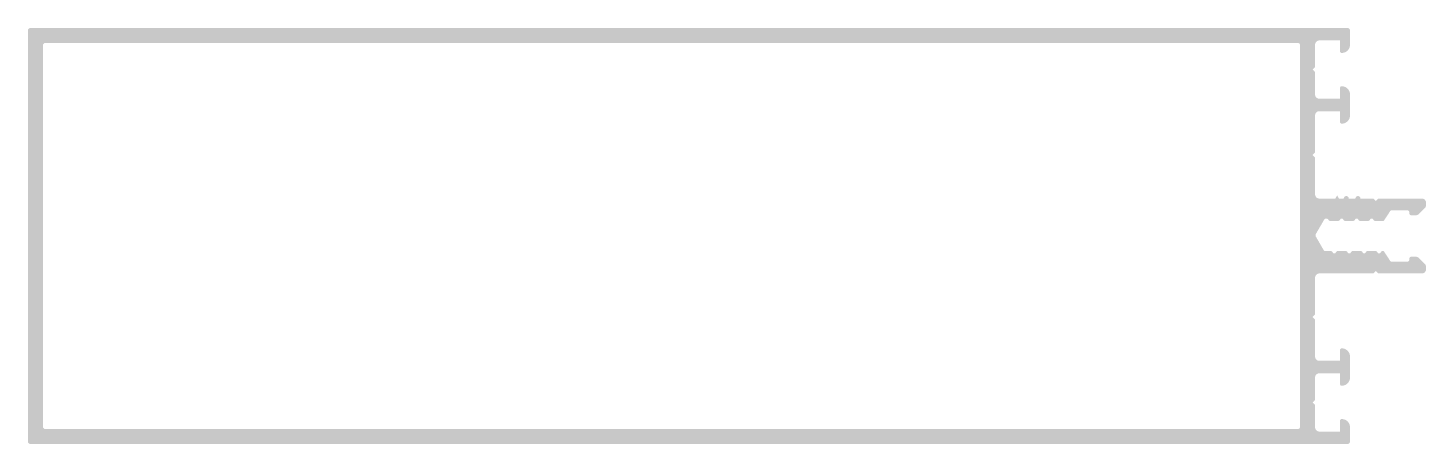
# Model space of a CAD drawing. Header units: millimetres. Extents: x -63 to 3646, y -445 to 220.
# Drawn here: x 1138.2 to 1306.4, y -445 to -395 of the extents above; entities that cross this region are included whole.
import ezdxf

# ---------------------------------------------------------------- set-up
doc = ezdxf.new("R2010")
doc.units = ezdxf.units.MM

# ---------------------------------------------------------------- blocks, each defined once
blk = doc.blocks.new('E50 T 10')
h = blk.add_hatch(color=252)
h.paths.add_polyline_path([(-161.787232, -24.7), (-161.786821, -24.715701), (-161.785589, -24.731359), (-161.783539, -24.74693), (-161.780677, -24.762374), (-161.77701, -24.777646), (-161.772549, -24.792705), (-161.767307, -24.80751), (-161.761296, -24.822021), (-161.754534, -24.836197), (-161.74704, -24.85), (-161.738834, -24.863392), (-161.729938, -24.876336), (-161.720376, -24.888796), (-161.710176, -24.900739), (-161.699365, -24.912132), (-161.687972, -24.922943), (-161.676029, -24.933144), (-161.663568, -24.942705), (-161.650624, -24.951601), (-161.637232, -24.959808), (-161.62343, -24.967302), (-161.609253, -24.974064), (-161.594743, -24.980074), (-161.579938, -24.985317), (-161.564878, -24.989778), (-161.549606, -24.993444), (-161.534163, -24.996307), (-161.518591, -24.998357), (-161.502933, -24.999589), (-161.487232, -25), (-3.083697, -25), (-3.067456, -24.99956), (-3.051261, -24.998241), (-3.035163, -24.996048), (-3.019206, -24.992986), (-3.003439, -24.989065), (-2.987907, -24.984296), (-2.972656, -24.978693), (-2.95773, -24.972273), (-2.943175, -24.965054), (-2.929031, -24.957057), (-2.915341, -24.948307), (-2.902145, -24.938828), (-2.889481, -24.928649), (-2.877387, -24.917799), (-2.865899, -24.90631), (-2.855049, -24.894216), (-2.844869, -24.881552), (-2.83539, -24.868356), (-2.82664, -24.854666), (-2.818644, -24.840523), (-2.811425, -24.825967), (-2.805004, -24.811041), (-2.799401, -24.79579), (-2.794632, -24.780259), (-2.790711, -24.764491), (-2.787649, -24.748535), (-2.785456, -24.732436), (-2.784137, -24.716242), (-2.783697, -24.7), (-2.783697, -23), (-2.785164, -22.945861), (-2.789559, -22.891881), (-2.796871, -22.838218), (-2.807077, -22.78503), (-2.820147, -22.732472), (-2.836044, -22.680698), (-2.85472, -22.629862), (-2.876122, -22.580111), (-2.900185, -22.531592), (-2.92684, -22.484446), (-2.956008, -22.438813), (-2.987604, -22.394826), (-3.021535, -22.352614), (-3.057702, -22.312301), (-3.095998, -22.274005), (-3.136311, -22.237838), (-3.178523, -22.203907), (-3.22251, -22.172311), (-3.268143, -22.143143), (-3.315289, -22.116488), (-3.363808, -22.092425), (-3.413559, -22.071023), (-3.464396, -22.052347), (-3.516169, -22.03645), (-3.568727, -22.023379), (-3.621915, -22.013173), (-3.675578, -22.005862), (-3.729558, -22.001467), (-3.783697, -22), (-3.794525, -22.000293), (-3.805321, -22.001172), (-3.816054, -22.002635), (-3.826691, -22.004676), (-3.837203, -22.00729), (-3.847557, -22.010469), (-3.857725, -22.014205), (-3.867675, -22.018485), (-3.877379, -22.023298), (-3.886808, -22.028629), (-3.895935, -22.034462), (-3.904732, -22.040781), (-3.913174, -22.047568), (-3.921237, -22.054801), (-3.928896, -22.06246), (-3.93613, -22.070523), (-3.942916, -22.078965), (-3.949235, -22.087763), (-3.955069, -22.096889), (-3.9604, -22.106318), (-3.965212, -22.116022), (-3.969493, -22.125972), (-3.973228, -22.13614), (-3.976407, -22.146494), (-3.979021, -22.157006), (-3.981062, -22.167644), (-3.982525, -22.178376), (-3.983404, -22.189172), (-3.983697, -22.2), (-3.983697, -23.5), (-6.483697, -23.5), (-6.510767, -23.499267), (-6.537757, -23.497069), (-6.564588, -23.493413), (-6.591182, -23.48831), (-6.617461, -23.481775), (-6.643348, -23.473827), (-6.668766, -23.464488), (-6.693642, -23.453788), (-6.717901, -23.441756), (-6.741474, -23.428429), (-6.764291, -23.413844), (-6.786284, -23.398047), (-6.80739, -23.381081), (-6.827547, -23.362998), (-6.846695, -23.34385), (-6.864778, -23.323693), (-6.881744, -23.302587), (-6.897542, -23.280594), (-6.912126, -23.257777), (-6.925453, -23.234204), (-6.937485, -23.209945), (-6.948186, -23.185069), (-6.957524, -23.159651), (-6.965472, -23.133764), (-6.972007, -23.107485), (-6.97711, -23.080891), (-6.980766, -23.05406), (-6.982964, -23.027069), (-6.983697, -23), (-6.983697, -20.424264), (-6.984108, -20.408563), (-6.985341, -20.392906), (-6.987391, -20.377334), (-6.990253, -20.361891), (-6.993919, -20.346618), (-6.99838, -20.331559), (-7.003623, -20.316754), (-7.009634, -20.302243), (-7.016395, -20.288067), (-7.02389, -20.274264), (-7.032096, -20.260872), (-7.040992, -20.247928), (-7.050553, -20.235468), (-7.060754, -20.223525), (-7.071565, -20.212132), (-7.283697, -20), (-7.071565, -19.787868), (-7.060754, -19.776475), (-7.050553, -19.764532), (-7.040992, -19.752072), (-7.032096, -19.739128), (-7.02389, -19.725736), (-7.016395, -19.711933), (-7.009634, -19.697757), (-7.003623, -19.683246), (-6.99838, -19.668441), (-6.993919, -19.653382), (-6.990253, -19.638109), (-6.987391, -19.622666), (-6.985341, -19.607094), (-6.984108, -19.591437), (-6.983697, -19.575736), (-6.983697, -17), (-6.983012, -16.973832), (-6.980958, -16.947736), (-6.977541, -16.921783), (-6.972771, -16.896044), (-6.96666, -16.87059), (-6.959225, -16.845492), (-6.950487, -16.820816), (-6.94047, -16.796632), (-6.9292, -16.773005), (-6.91671, -16.75), (-6.903032, -16.72768), (-6.888206, -16.706107), (-6.87227, -16.68534), (-6.85527, -16.665435), (-6.837251, -16.646447), (-6.818262, -16.628428), (-6.798357, -16.611427), (-6.77759, -16.595492), (-6.756017, -16.580665), (-6.733697, -16.566987), (-6.710692, -16.554497), (-6.687066, -16.543227), (-6.662881, -16.53321), (-6.638206, -16.524472), (-6.613107, -16.517037), (-6.587653, -16.510926), (-6.561914, -16.506156), (-6.535961, -16.502739), (-6.509865, -16.500685), (-6.483697, -16.5), (-3.983697, -16.5), (-3.983697, -17.8), (-3.983423, -17.810467), (-3.982602, -17.820906), (-3.981235, -17.831287), (-3.979327, -17.841582), (-3.976882, -17.851764), (-3.973908, -17.861803), (-3.970413, -17.871674), (-3.966406, -17.881347), (-3.961898, -17.890798), (-3.956902, -17.9), (-3.951431, -17.908928), (-3.945501, -17.917557), (-3.939126, -17.925864), (-3.932326, -17.933826), (-3.925119, -17.941421), (-3.917523, -17.948629), (-3.909561, -17.955429), (-3.901254, -17.961803), (-3.892625, -17.967734), (-3.883697, -17.973205), (-3.874495, -17.978201), (-3.865045, -17.982709), (-3.855371, -17.986716), (-3.845501, -17.990211), (-3.835461, -17.993185), (-3.82528, -17.99563), (-3.814984, -17.997538), (-3.804603, -17.998904), (-3.794164, -17.999726), (-3.783697, -18), (-3.729558, -17.998533), (-3.675578, -17.994138), (-3.621915, -17.986827), (-3.568727, -17.976621), (-3.516169, -17.96355), (-3.464396, -17.947653), (-3.413559, -17.928977), (-3.363808, -17.907575), (-3.315289, -17.883512), (-3.268143, -17.856857), (-3.22251, -17.827689), (-3.178523, -17.796093), (-3.136311, -17.762162), (-3.095998, -17.725995), (-3.057702, -17.687699), (-3.021535, -17.647386), (-2.987604, -17.605174), (-2.956008, -17.561187), (-2.92684, -17.515554), (-2.900185, -17.468408), (-2.876122, -17.419889), (-2.85472, -17.370138), (-2.836044, -17.319302), (-2.820147, -17.267528), (-2.807077, -17.21497), (-2.796871, -17.161782), (-2.789559, -17.108119), (-2.785164, -17.054139), (-2.783697, -17), (-2.783697, -14.5), (-2.785164, -14.445861), (-2.789559, -14.391881), (-2.796871, -14.338218), (-2.807077, -14.28503), (-2.820147, -14.232472), (-2.836044, -14.180698), (-2.85472, -14.129862), (-2.876122, -14.080111), (-2.900185, -14.031592), (-2.92684, -13.984446), (-2.956008, -13.938813), (-2.987604, -13.894826), (-3.021535, -13.852614), (-3.057702, -13.812301), (-3.095998, -13.774005), (-3.136311, -13.737838), (-3.178523, -13.703907), (-3.22251, -13.672311), (-3.268143, -13.643143), (-3.315289, -13.616488), (-3.363808, -13.592425), (-3.413559, -13.571023), (-3.464396, -13.552347), (-3.516169, -13.53645), (-3.568727, -13.523379), (-3.621915, -13.513173), (-3.675578, -13.505862), (-3.729558, -13.501467), (-3.783697, -13.5), (-3.794164, -13.500274), (-3.804603, -13.501096), (-3.814984, -13.502462), (-3.82528, -13.50437), (-3.835461, -13.506815), (-3.845501, -13.509789), (-3.855371, -13.513284), (-3.865045, -13.517291), (-3.874495, -13.521799), (-3.883697, -13.526795), (-3.892625, -13.532266), (-3.901254, -13.538197), (-3.909561, -13.544571), (-3.917523, -13.551371), (-3.925119, -13.558579), (-3.932326, -13.566174), (-3.939126, -13.574136), (-3.945501, -13.582443), (-3.951431, -13.591072), (-3.956902, -13.6), (-3.961898, -13.609202), (-3.966406, -13.618653), (-3.970413, -13.628326), (-3.973908, -13.638197), (-3.976882, -13.648236), (-3.979327, -13.658418), (-3.981235, -13.668713), (-3.982602, -13.679094), (-3.983423, -13.689533), (-3.983697, -13.7), (-3.983697, -15), (-6.483697, -15), (-6.510767, -14.999267), (-6.537757, -14.997069), (-6.564588, -14.993413), (-6.591182, -14.98831), (-6.617461, -14.981775), (-6.643348, -14.973827), (-6.668766, -14.964488), (-6.693642, -14.953788), (-6.717901, -14.941756), (-6.741474, -14.928429), (-6.764291, -14.913844), (-6.786284, -14.898047), (-6.80739, -14.881081), (-6.827547, -14.862998), (-6.846695, -14.84385), (-6.864778, -14.823693), (-6.881744, -14.802587), (-6.897542, -14.780594), (-6.912126, -14.757777), (-6.925453, -14.734204), (-6.937485, -14.709945), (-6.948186, -14.685069), (-6.957524, -14.659651), (-6.965472, -14.633764), (-6.972007, -14.607485), (-6.97711, -14.580891), (-6.980766, -14.55406), (-6.982964, -14.527069), (-6.983697, -14.5), (-6.983697, -10.155674), (-6.984108, -10.139973), (-6.985341, -10.124315), (-6.987391, -10.108743), (-6.990253, -10.0933), (-6.993919, -10.078028), (-6.99838, -10.062969), (-7.003623, -10.048163), (-7.009634, -10.033653), (-7.016395, -10.019477), (-7.02389, -10.005674), (-7.032096, -9.992282), (-7.040992, -9.979338), (-7.050553, -9.966878), (-7.060754, -9.954935), (-7.071565, -9.943542), (-7.283697, -9.73141), (-7.071565, -9.519278), (-7.060754, -9.507885), (-7.050553, -9.495942), (-7.040992, -9.483481), (-7.032096, -9.470537), (-7.02389, -9.457146), (-7.016395, -9.443343), (-7.009634, -9.429167), (-7.003623, -9.414656), (-6.99838, -9.399851), (-6.993919, -9.384791), (-6.990253, -9.369519), (-6.987391, -9.354076), (-6.985341, -9.338504), (-6.984108, -9.322846), (-6.983697, -9.307146), (-6.983697, -5), (-6.982964, -4.97293), (-6.980766, -4.94594), (-6.97711, -4.919109), (-6.972007, -4.892514), (-6.965472, -4.866235), (-6.957524, -4.840349), (-6.948186, -4.814931), (-6.937485, -4.790055), (-6.925453, -4.765795), (-6.912126, -4.742223), (-6.897542, -4.719406), (-6.881744, -4.697412), (-6.864778, -4.676306), (-6.846695, -4.65615), (-6.827547, -4.637002), (-6.80739, -4.618919), (-6.786284, -4.601953), (-6.764291, -4.586155), (-6.741474, -4.571571), (-6.717901, -4.558244), (-6.693642, -4.546212), (-6.668766, -4.535511), (-6.643348, -4.526173), (-6.617461, -4.518225), (-6.591182, -4.511689), (-6.564588, -4.506586), (-6.537757, -4.502931), (-6.510767, -4.500733), (-6.483697, -4.5), (0.016368, -4.5), (0.316368, -4.2), (0.616368, -4.5), (5.857468, -4.5), (5.884537, -4.499266), (5.911527, -4.497069), (5.938359, -4.493413), (5.964953, -4.48831), (5.991232, -4.481775), (6.017119, -4.473826), (6.042537, -4.464488), (6.067412, -4.453787), (6.091672, -4.441756), (6.115245, -4.428428), (6.138061, -4.413844), (6.160055, -4.398046), (6.181161, -4.381081), (6.201317, -4.362997), (6.220465, -4.343849), (6.238549, -4.323693), (6.255514, -4.302587), (6.271312, -4.280593), (6.285896, -4.257777), (6.299224, -4.234204), (6.311255, -4.209944), (6.321956, -4.185069), (6.331294, -4.15965), (6.339243, -4.133764), (6.345778, -4.107485), (6.350881, -4.080891), (6.354537, -4.054059), (6.356734, -4.027069), (6.357468, -4), (6.357468, -3.707094), (6.356681, -3.679063), (6.354325, -3.65112), (6.350405, -3.623354), (6.344935, -3.59585), (6.337931, -3.568697), (6.329416, -3.541979), (6.319416, -3.51578), (6.307964, -3.490183), (6.295094, -3.465269), (6.280848, -3.441115), (6.26527, -3.417798), (6.248409, -3.395391), (6.230318, -3.373965), (6.211055, -3.353586), (5.504152, -2.646584), (5.485149, -2.628548), (5.465228, -2.611532), (5.444443, -2.595581), (5.422853, -2.580741), (5.400515, -2.56705), (5.37749, -2.554548), (5.353844, -2.543268), (5.329639, -2.533241), (5.304942, -2.524495), (5.279822, -2.517053), (5.254347, -2.510936), (5.228586, -2.506161), (5.20261, -2.502741), (5.176492, -2.500686), (5.150301, -2.5), (4.557468, -2.5), (4.54664, -2.500293), (4.535844, -2.501172), (4.525111, -2.502634), (4.514474, -2.504676), (4.503962, -2.50729), (4.493607, -2.510469), (4.48344, -2.514204), (4.47349, -2.518485), (4.463786, -2.523297), (4.454357, -2.528628), (4.44523, -2.534462), (4.436433, -2.540781), (4.42799, -2.547567), (4.419928, -2.554801), (4.412269, -2.56246), (4.405035, -2.570522), (4.398249, -2.578965), (4.39193, -2.587762), (4.386096, -2.596889), (4.380765, -2.606318), (4.375953, -2.616022), (4.371672, -2.625972), (4.367937, -2.636139), (4.364758, -2.646494), (4.362144, -2.657006), (4.360102, -2.667643), (4.35864, -2.678376), (4.357761, -2.689172), (4.357468, -2.7), (4.357468, -2.8), (4.357057, -2.8157), (4.355824, -2.831358), (4.353774, -2.84693), (4.350912, -2.862373), (4.347245, -2.877645), (4.342785, -2.892705), (4.337542, -2.90751), (4.331531, -2.922021), (4.32477, -2.936197), (4.317275, -2.95), (4.309069, -2.963391), (4.300173, -2.976335), (4.290612, -2.988796), (4.280411, -3.000739), (4.2696, -3.012132), (4.258207, -3.022943), (4.246264, -3.033143), (4.233803, -3.042705), (4.220859, -3.051601), (4.207468, -3.059807), (4.193665, -3.067302), (4.179489, -3.074063), (4.164978, -3.080074), (4.150173, -3.085317), (4.135113, -3.089777), (4.119841, -3.093444), (4.104398, -3.096306), (4.088826, -3.098356), (4.073169, -3.099588), (4.057468, -3.1), (2.278894, -3.1), (2.262332, -3.099544), (2.245821, -3.098177), (2.229409, -3.095904), (2.213147, -3.092732), (2.197085, -3.088669), (2.18127, -3.083729), (2.165751, -3.077927), (2.150575, -3.071279), (2.135788, -3.063807), (2.121434, -3.055532), (2.107557, -3.04648), (2.0942, -3.036678), (2.081401, -3.026156), (2.069202, -3.014946), (2.057637, -3.003081), (2.046743, -2.990598), (2.036552, -2.977535), (2.027095, -2.963931), (1.325337, -1.892666), (1.319093, -1.88368), (1.312366, -1.875049), (1.305178, -1.866798), (1.297548, -1.858954), (1.289502, -1.851538), (1.281061, -1.844573), (1.272253, -1.838081), (1.263102, -1.832079), (1.253637, -1.826588), (1.243886, -1.821622), (1.233878, -1.817197), (1.223643, -1.813326), (1.213211, -1.810021), (1.202615, -1.807291), (1.191884, -1.805145), (1.181053, -1.803588), (1.170152, -1.802627), (1.159216, -1.802263), (1.148275, -1.802498), (1.137364, -1.803331), (1.126515, -1.804759), (1.11576, -1.806779), (1.099598, -1.810747), (1.083681, -1.815605), (1.068057, -1.821338), (1.052775, -1.827928), (1.037883, -1.835356), (1.023425, -1.843599), (1.009446, -1.85263), (0.99599, -1.862423), (0.983097, -1.872947), (0.970808, -1.884169), (0.959161, -1.896056), (0.94819, -1.90857), (0.93793, -1.921673), (0.928412, -1.935326), (0.919666, -1.949485), (0.889374, -2.001713), (0.883749, -2.010838), (0.877644, -2.019648), (0.871076, -2.028119), (0.864063, -2.036225), (0.856626, -2.043944), (0.848786, -2.051254), (0.840566, -2.058133), (0.831989, -2.064562), (0.82308, -2.070522), (0.813864, -2.075996), (0.804369, -2.080969), (0.79462, -2.085425), (0.784647, -2.089354), (0.774478, -2.092742), (0.764142, -2.09558), (0.753668, -2.097861), (0.743088, -2.099577), (0.73243, -2.100724), (0.721727, -2.101298), (0.711008, -2.101298), (0.700305, -2.100724), (0.689647, -2.099577), (0.679067, -2.097861), (0.668593, -2.09558), (0.658257, -2.092742), (0.648088, -2.089354), (0.638115, -2.085425), (0.628366, -2.080969), (0.618871, -2.075996), (0.609655, -2.070522), (0.600746, -2.064562), (0.592169, -2.058133), (0.583949, -2.051254), (0.576109, -2.043944), (0.568672, -2.036225), (0.561659, -2.028119), (0.555091, -2.019648), (0.548986, -2.010838), (0.543361, -2.001713), (0.513069, -1.949485), (0.5044, -1.935444), (0.494973, -1.9219), (0.484815, -1.908896), (0.473958, -1.89647), (0.462434, -1.88466), (0.450277, -1.873501), (0.437526, -1.863027), (0.424218, -1.85327), (0.410394, -1.84426), (0.396095, -1.836024), (0.381365, -1.828586), (0.366249, -1.821969), (0.350791, -1.816194), (0.335039, -1.811277), (0.319041, -1.807234), (0.302845, -1.804076), (0.286499, -1.801814), (0.270054, -1.800454), (0.253559, -1.8), (-0.620824, -1.8), (-0.637319, -1.800454), (-0.653764, -1.801814), (-0.67011, -1.804076), (-0.686306, -1.807234), (-0.702304, -1.811277), (-0.718056, -1.816194), (-0.733514, -1.821969), (-0.74863, -1.828586), (-0.76336, -1.836024), (-0.777659, -1.84426), (-0.791483, -1.85327), (-0.804791, -1.863027), (-0.817542, -1.873501), (-0.829698, -1.88466), (-0.841223, -1.89647), (-0.85208, -1.908896), (-0.862238, -1.9219), (-0.871665, -1.935444), (-0.880334, -1.949485), (-0.910626, -2.001713), (-0.916251, -2.010838), (-0.922356, -2.019648), (-0.928924, -2.028119), (-0.935937, -2.036225), (-0.943374, -2.043944), (-0.951214, -2.051254), (-0.959434, -2.058133), (-0.968011, -2.064562), (-0.97692, -2.070522), (-0.986136, -2.075996), (-0.995631, -2.080969), (-1.00538, -2.085425), (-1.015353, -2.089354), (-1.025522, -2.092742), (-1.035858, -2.09558), (-1.046332, -2.097861), (-1.056912, -2.099577), (-1.06757, -2.100724), (-1.078273, -2.101298), (-1.088992, -2.101298), (-1.099695, -2.100724), (-1.110353, -2.099577), (-1.120933, -2.097861), (-1.131407, -2.09558), (-1.141743, -2.092742), (-1.151912, -2.089354), (-1.161885, -2.085425), (-1.171634, -2.080969), (-1.181129, -2.075996), (-1.190345, -2.070522), (-1.199254, -2.064562), (-1.207831, -2.058133), (-1.216051, -2.051254), (-1.223891, -2.043944), (-1.231328, -2.036225), (-1.238341, -2.028119), (-1.244909, -2.019648), (-1.251014, -2.010838), (-1.256639, -2.001713), (-1.286931, -1.949485), (-1.2956, -1.935444), (-1.305027, -1.9219), (-1.315185, -1.908896), (-1.326042, -1.89647), (-1.337566, -1.88466), (-1.349723, -1.873501), (-1.362474, -1.863027), (-1.375782, -1.85327), (-1.389606, -1.84426), (-1.403905, -1.836024), (-1.418635, -1.828586), (-1.433751, -1.821969), (-1.449209, -1.816194), (-1.464961, -1.811277), (-1.480959, -1.807234), (-1.497155, -1.804076), (-1.513501, -1.801814), (-1.529946, -1.800454), (-1.546441, -1.8), (-2.420824, -1.8), (-2.437319, -1.800454), (-2.453764, -1.801814), (-2.47011, -1.804076), (-2.486306, -1.807234), (-2.502304, -1.811277), (-2.518056, -1.816194), (-2.533514, -1.821969), (-2.54863, -1.828586), (-2.56336, -1.836024), (-2.577659, -1.84426), (-2.591483, -1.85327), (-2.604791, -1.863027), (-2.617542, -1.873501), (-2.629698, -1.88466), (-2.641223, -1.89647), (-2.65208, -1.908896), (-2.662238, -1.9219), (-2.671665, -1.935444), (-2.680334, -1.949485), (-2.710626, -2.001713), (-2.716251, -2.010838), (-2.722356, -2.019648), (-2.728924, -2.028119), (-2.735937, -2.036225), (-2.743374, -2.043944), (-2.751214, -2.051254), (-2.759434, -2.058133), (-2.768011, -2.064562), (-2.77692, -2.070522), (-2.786136, -2.075996), (-2.795631, -2.080969), (-2.80538, -2.085425), (-2.815353, -2.089354), (-2.825522, -2.092742), (-2.835858, -2.09558), (-2.846332, -2.097861), (-2.856912, -2.099577), (-2.86757, -2.100724), (-2.878273, -2.101298), (-2.888992, -2.101298), (-2.899695, -2.100724), (-2.910353, -2.099577), (-2.920933, -2.097861), (-2.931407, -2.09558), (-2.941743, -2.092742), (-2.951912, -2.089354), (-2.961885, -2.085425), (-2.971634, -2.080969), (-2.981129, -2.075996), (-2.990345, -2.070522), (-2.999254, -2.064562), (-3.007831, -2.058133), (-3.016051, -2.051254), (-3.023891, -2.043944), (-3.031328, -2.036225), (-3.038341, -2.028119), (-3.044909, -2.019648), (-3.051014, -2.010838), (-3.056639, -2.001713), (-3.086931, -1.949485), (-3.0956, -1.935444), (-3.105027, -1.9219), (-3.115185, -1.908896), (-3.126042, -1.89647), (-3.137566, -1.88466), (-3.149723, -1.873501), (-3.162474, -1.863027), (-3.175782, -1.85327), (-3.189606, -1.84426), (-3.203905, -1.836024), (-3.218635, -1.828586), (-3.233751, -1.821969), (-3.249209, -1.816194), (-3.264961, -1.811277), (-3.280959, -1.807234), (-3.297155, -1.804076), (-3.313501, -1.801814), (-3.329946, -1.800454), (-3.346441, -1.8), (-4.220824, -1.8), (-4.237319, -1.800454), (-4.253764, -1.801814), (-4.27011, -1.804076), (-4.286306, -1.807234), (-4.302304, -1.811277), (-4.318056, -1.816194), (-4.333514, -1.821969), (-4.34863, -1.828586), (-4.36336, -1.836024), (-4.377659, -1.84426), (-4.391483, -1.85327), (-4.404791, -1.863027), (-4.417542, -1.873501), (-4.429698, -1.88466), (-4.441223, -1.89647), (-4.45208, -1.908896), (-4.462238, -1.9219), (-4.471665, -1.935444), (-4.480334, -1.949485), (-4.510626, -2.001713), (-4.516251, -2.010838), (-4.522356, -2.019648), (-4.528924, -2.028119), (-4.535937, -2.036225), (-4.543374, -2.043944), (-4.551214, -2.051254), (-4.559434, -2.058133), (-4.568011, -2.064562), (-4.57692, -2.070522), (-4.586136, -2.075996), (-4.595631, -2.080969), (-4.60538, -2.085425), (-4.615353, -2.089354), (-4.625522, -2.092742), (-4.635858, -2.09558), (-4.646332, -2.097861), (-4.656912, -2.099577), (-4.66757, -2.100724), (-4.678273, -2.101298), (-4.688992, -2.101298), (-4.699695, -2.100724), (-4.710353, -2.099577), (-4.720933, -2.097861), (-4.731407, -2.09558), (-4.741743, -2.092742), (-4.751912, -2.089354), (-4.761885, -2.085425), (-4.771634, -2.080969), (-4.781129, -2.075996), (-4.790345, -2.070522), (-4.799254, -2.064562), (-4.807831, -2.058133), (-4.816051, -2.051254), (-4.823891, -2.043944), (-4.831328, -2.036225), (-4.838341, -2.028119), (-4.844909, -2.019648), (-4.851014, -2.010838), (-4.856639, -2.001713), (-4.886931, -1.949485), (-4.8956, -1.935444), (-4.905027, -1.9219), (-4.915185, -1.908896), (-4.926042, -1.89647), (-4.937566, -1.88466), (-4.949723, -1.873501), (-4.962474, -1.863027), (-4.975782, -1.85327), (-4.989606, -1.84426), (-5.003905, -1.836024), (-5.018635, -1.828586), (-5.033751, -1.821969), (-5.049209, -1.816194), (-5.064961, -1.811277), (-5.080959, -1.807234), (-5.097155, -1.804076), (-5.113501, -1.801814), (-5.129946, -1.800454), (-5.146441, -1.8), (-5.779223, -1.8), (-5.78969, -1.799726), (-5.800129, -1.798904), (-5.81051, -1.797538), (-5.820806, -1.795629), (-5.830988, -1.793185), (-5.841027, -1.790211), (-5.850898, -1.786715), (-5.860572, -1.782708), (-5.870023, -1.7782), (-5.879225, -1.773204), (-5.888153, -1.767733), (-5.896782, -1.761802), (-5.905089, -1.755427), (-5.913051, -1.748627), (-5.920647, -1.741419), (-5.927854, -1.733823), (-5.934654, -1.725861), (-5.941029, -1.717553), (-5.946959, -1.708924), (-5.95243, -1.699996), (-6.896838, -0.064142), (-6.904345, -0.050312), (-6.911117, -0.036109), (-6.917135, -0.021569), (-6.922382, -0.006734), (-6.926844, 0.008355), (-6.930509, 0.023658), (-6.933366, 0.039132), (-6.935408, 0.054735), (-6.936629, 0.070423), (-6.937026, 0.086153), (-6.936598, 0.101883), (-6.935345, 0.117569), (-6.933272, 0.133167), (-6.930383, 0.148635), (-6.926688, 0.163931), (-6.922195, 0.179011), (-6.916918, 0.193835), (-6.910871, 0.208363), (-6.904071, 0.222553), (-6.896536, 0.236367), (-5.901142, 1.952569), (-5.892705, 1.966256), (-5.883547, 1.979471), (-5.873695, 1.992177), (-5.863176, 2.004337), (-5.85202, 2.015916), (-5.84026, 2.02688), (-5.82793, 2.037199), (-5.815065, 2.046842), (-5.801701, 2.055782), (-5.787878, 2.063993), (-5.773634, 2.071452), (-5.759011, 2.078137), (-5.744052, 2.084029), (-5.728798, 2.089112), (-5.713294, 2.093369), (-5.697583, 2.09679), (-5.681713, 2.099364), (-5.665727, 2.101085), (-5.649671, 2.101946), (-5.633593, 2.101946), (-5.617538, 2.101085), (-5.601552, 2.099364), (-5.585681, 2.09679), (-5.569971, 2.093369), (-5.554467, 2.089112), (-5.539213, 2.08403), (-5.524253, 2.078137), (-5.50963, 2.071452), (-5.495387, 2.063993), (-5.481563, 2.055782), (-5.4682, 2.046842), (-5.455334, 2.037199), (-5.443004, 2.02688), (-5.431244, 2.015916), (-5.420089, 2.004337), (-5.40957, 1.992178), (-5.399717, 1.979472), (-5.390559, 1.966256), (-5.382123, 1.952569), (-5.380334, 1.949485), (-5.371665, 1.935444), (-5.362238, 1.9219), (-5.35208, 1.908896), (-5.341223, 1.89647), (-5.329698, 1.88466), (-5.317542, 1.873501), (-5.304791, 1.863027), (-5.291483, 1.85327), (-5.277659, 1.84426), (-5.26336, 1.836024), (-5.24863, 1.828586), (-5.233514, 1.821969), (-5.218056, 1.816194), (-5.202304, 1.811277), (-5.186306, 1.807234), (-5.17011, 1.804076), (-5.153764, 1.801814), (-5.137319, 1.800454), (-5.120824, 1.8), (-4.246441, 1.8), (-4.229946, 1.800454), (-4.213501, 1.801814), (-4.197155, 1.804076), (-4.180959, 1.807234), (-4.164961, 1.811277), (-4.149209, 1.816194), (-4.133751, 1.821969), (-4.118635, 1.828586), (-4.103905, 1.836024), (-4.089606, 1.84426), (-4.075782, 1.85327), (-4.062474, 1.863027), (-4.049723, 1.873501), (-4.037566, 1.88466), (-4.026042, 1.89647), (-4.015185, 1.908896), (-4.005027, 1.9219), (-3.9956, 1.935444), (-3.986931, 1.949485), (-3.956639, 2.001713), (-3.951014, 2.010838), (-3.944909, 2.019648), (-3.938341, 2.028119), (-3.931328, 2.036225), (-3.923891, 2.043944), (-3.916051, 2.051254), (-3.907831, 2.058133), (-3.899254, 2.064562), (-3.890345, 2.070522), (-3.881129, 2.075996), (-3.871634, 2.080969), (-3.861885, 2.085425), (-3.851912, 2.089354), (-3.841743, 2.092742), (-3.831407, 2.09558), (-3.820933, 2.097861), (-3.810353, 2.099577), (-3.799695, 2.100724), (-3.788992, 2.101298), (-3.778273, 2.101298), (-3.76757, 2.100724), (-3.756912, 2.099577), (-3.746332, 2.097861), (-3.735858, 2.09558), (-3.725522, 2.092742), (-3.715353, 2.089354), (-3.70538, 2.085425), (-3.695631, 2.080969), (-3.686136, 2.075996), (-3.67692, 2.070522), (-3.668011, 2.064562), (-3.659434, 2.058133), (-3.651214, 2.051254), (-3.643374, 2.043944), (-3.635937, 2.036225), (-3.628924, 2.028119), (-3.622356, 2.019648), (-3.616251, 2.010838), (-3.610626, 2.001713), (-3.580334, 1.949485), (-3.571665, 1.935444), (-3.562238, 1.9219), (-3.55208, 1.908896), (-3.541223, 1.89647), (-3.529698, 1.88466), (-3.517542, 1.873501), (-3.504791, 1.863027), (-3.491483, 1.85327), (-3.477659, 1.84426), (-3.46336, 1.836024), (-3.44863, 1.828586), (-3.433514, 1.821969), (-3.418056, 1.816194), (-3.402304, 1.811277), (-3.386306, 1.807234), (-3.37011, 1.804076), (-3.353764, 1.801814), (-3.337319, 1.800454), (-3.320824, 1.8), (-2.446441, 1.8), (-2.429946, 1.800454), (-2.413501, 1.801814), (-2.397155, 1.804076), (-2.380959, 1.807234), (-2.364961, 1.811277), (-2.349209, 1.816194), (-2.333751, 1.821969), (-2.318635, 1.828586), (-2.303905, 1.836024), (-2.289606, 1.84426), (-2.275782, 1.85327), (-2.262474, 1.863027), (-2.249723, 1.873501), (-2.237566, 1.88466), (-2.226042, 1.89647), (-2.215185, 1.908896), (-2.205027, 1.9219), (-2.1956, 1.935444), (-2.186931, 1.949485), (-2.156639, 2.001713), (-2.151014, 2.010838), (-2.144909, 2.019648), (-2.138341, 2.028119), (-2.131328, 2.036225), (-2.123891, 2.043944), (-2.116051, 2.051254), (-2.107831, 2.058133), (-2.099254, 2.064562), (-2.090345, 2.070522), (-2.081129, 2.075996), (-2.071634, 2.080969), (-2.061885, 2.085425), (-2.051912, 2.089354), (-2.041743, 2.092742), (-2.031407, 2.09558), (-2.020933, 2.097861), (-2.010353, 2.099577), (-1.999695, 2.100724), (-1.988992, 2.101298), (-1.978273, 2.101298), (-1.96757, 2.100724), (-1.956912, 2.099577), (-1.946332, 2.097861), (-1.935858, 2.09558), (-1.925522, 2.092742), (-1.915353, 2.089354), (-1.90538, 2.085425), (-1.895631, 2.080969), (-1.886136, 2.075996), (-1.87692, 2.070522), (-1.868011, 2.064562), (-1.859434, 2.058133), (-1.851214, 2.051254), (-1.843374, 2.043944), (-1.835937, 2.036225), (-1.828924, 2.028119), (-1.822356, 2.019648), (-1.816251, 2.010838), (-1.810626, 2.001713), (-1.780334, 1.949485), (-1.771665, 1.935444), (-1.762238, 1.9219), (-1.75208, 1.908896), (-1.741223, 1.89647), (-1.729698, 1.88466), (-1.717542, 1.873501), (-1.704791, 1.863027), (-1.691483, 1.85327), (-1.677659, 1.84426), (-1.66336, 1.836024), (-1.64863, 1.828586), (-1.633514, 1.821969), (-1.618056, 1.816194), (-1.602304, 1.811277), (-1.586306, 1.807234), (-1.57011, 1.804076), (-1.553764, 1.801814), (-1.537319, 1.800454), (-1.520824, 1.8), (-0.646441, 1.8), (-0.629946, 1.800454), (-0.613501, 1.801814), (-0.597155, 1.804076), (-0.580959, 1.807234), (-0.564961, 1.811277), (-0.549209, 1.816194), (-0.533751, 1.821969), (-0.518635, 1.828586), (-0.503905, 1.836024), (-0.489606, 1.84426), (-0.475782, 1.85327), (-0.462474, 1.863027), (-0.449723, 1.873501), (-0.437566, 1.88466), (-0.426042, 1.89647), (-0.415185, 1.908896), (-0.405027, 1.9219), (-0.3956, 1.935444), (-0.386931, 1.949485), (-0.356639, 2.001713), (-0.351014, 2.010838), (-0.344909, 2.019648), (-0.338341, 2.028119), (-0.331328, 2.036225), (-0.323891, 2.043944), (-0.316051, 2.051254), (-0.307831, 2.058133), (-0.299254, 2.064562), (-0.290345, 2.070522), (-0.281129, 2.075996), (-0.271634, 2.080969), (-0.261885, 2.085425), (-0.251912, 2.089354), (-0.241743, 2.092742), (-0.231407, 2.09558), (-0.220933, 2.097861), (-0.210353, 2.099577), (-0.199695, 2.100724), (-0.188992, 2.101298), (-0.178273, 2.101298), (-0.16757, 2.100724), (-0.156912, 2.099577), (-0.146332, 2.097861), (-0.135858, 2.09558), (-0.125522, 2.092742), (-0.115353, 2.089354), (-0.10538, 2.085425), (-0.095631, 2.080969), (-0.086136, 2.075996), (-0.07692, 2.070522), (-0.068011, 2.064562), (-0.059434, 2.058133), (-0.051214, 2.051254), (-0.043374, 2.043944), (-0.035937, 2.036225), (-0.028924, 2.028119), (-0.022356, 2.019648), (-0.016251, 2.010838), (-0.010626, 2.001713), (0.019666, 1.949485), (0.028335, 1.935444), (0.037762, 1.9219), (0.04792, 1.908896), (0.058777, 1.89647), (0.070302, 1.88466), (0.082458, 1.873501), (0.095209, 1.863027), (0.108517, 1.85327), (0.122341, 1.84426), (0.13664, 1.836024), (0.15137, 1.828586), (0.166486, 1.821969), (0.181944, 1.816194), (0.197696, 1.811277), (0.213694, 1.807234), (0.22989, 1.804076), (0.246236, 1.801814), (0.262681, 1.800454), (0.279176, 1.8), (1.15653, 1.8), (1.167533, 1.800303), (1.178502, 1.801211), (1.189406, 1.802721), (1.200209, 1.804828), (1.21088, 1.807527), (1.221387, 1.810808), (1.231697, 1.814663), (1.241779, 1.819079), (1.251604, 1.824043), (1.26114, 1.82954), (1.270359, 1.835553), (1.279234, 1.842064), (1.287737, 1.849054), (1.295843, 1.856501), (1.303526, 1.864383), (1.310765, 1.872675), (1.317536, 1.881353), (1.323819, 1.89039), (2.027531, 2.964414), (2.036956, 2.977971), (2.047113, 2.990988), (2.05797, 3.003426), (2.069495, 3.015249), (2.081654, 3.026419), (2.094408, 3.036904), (2.10772, 3.046671), (2.121549, 3.05569), (2.135854, 3.063936), (2.15059, 3.071382), (2.165714, 3.078006), (2.181179, 3.083788), (2.196939, 3.08871), (2.212946, 3.092758), (2.229151, 3.095919), (2.245506, 3.098184), (2.26196, 3.099546), (2.278465, 3.1), (4.057468, 3.1), (4.073709, 3.09956), (4.089903, 3.098241), (4.106002, 3.096048), (4.121959, 3.092986), (4.137726, 3.089065), (4.153258, 3.084296), (4.168509, 3.078693), (4.183434, 3.072273), (4.19799, 3.065054), (4.212134, 3.057057), (4.225824, 3.048307), (4.23902, 3.038828), (4.251683, 3.028649), (4.263777, 3.017799), (4.275266, 3.00631), (4.286116, 2.994216), (4.296295, 2.981552), (4.305774, 2.968356), (4.314525, 2.954666), (4.322521, 2.940523), (4.32974, 2.925967), (4.336161, 2.911041), (4.341763, 2.89579), (4.346533, 2.880259), (4.350454, 2.864491), (4.353515, 2.848535), (4.355709, 2.832436), (4.357028, 2.816242), (4.357468, 2.8), (4.357468, 2.7), (4.357761, 2.689172), (4.35864, 2.678376), (4.360102, 2.667644), (4.362143, 2.657006), (4.364758, 2.646494), (4.367937, 2.63614), (4.371672, 2.625972), (4.375952, 2.616022), (4.380765, 2.606318), (4.386096, 2.596889), (4.39193, 2.587763), (4.398249, 2.578965), (4.405035, 2.570523), (4.412268, 2.56246), (4.419928, 2.554801), (4.42799, 2.547568), (4.436433, 2.540781), (4.44523, 2.534462), (4.454357, 2.528629), (4.463786, 2.523298), (4.47349, 2.518485), (4.48344, 2.514205), (4.493607, 2.510469), (4.503962, 2.50729), (4.514473, 2.504676), (4.525111, 2.502635), (4.535844, 2.501172), (4.54664, 2.500293), (4.557468, 2.5), (5.150373, 2.5), (5.176539, 2.500685), (5.202634, 2.502739), (5.228585, 2.506155), (5.254323, 2.510926), (5.279775, 2.517036), (5.304872, 2.52447), (5.329546, 2.533208), (5.353729, 2.543225), (5.377355, 2.554494), (5.400358, 2.566983), (5.422677, 2.58066), (5.444248, 2.595486), (5.465015, 2.611421), (5.484919, 2.62842), (5.503906, 2.646438), (6.211029, 3.353562), (6.229047, 3.372549), (6.246047, 3.392453), (6.261981, 3.413219), (6.276807, 3.434791), (6.290484, 3.457109), (6.302974, 3.480113), (6.314243, 3.503738), (6.32426, 3.527921), (6.332997, 3.552595), (6.340431, 3.577693), (6.346542, 3.603145), (6.351312, 3.628882), (6.354729, 3.654834), (6.356782, 3.680929), (6.357468, 3.707095), (6.357468, 4), (6.356734, 4.027069), (6.354537, 4.05406), (6.350881, 4.080891), (6.345778, 4.107485), (6.339243, 4.133764), (6.331294, 4.159651), (6.321956, 4.185069), (6.311255, 4.209945), (6.299224, 4.234204), (6.285896, 4.257777), (6.271312, 4.280594), (6.255514, 4.302587), (6.238549, 4.323693), (6.220465, 4.34385), (6.201317, 4.362998), (6.181161, 4.381081), (6.160055, 4.398047), (6.138061, 4.413844), (6.115244, 4.428429), (6.091672, 4.441756), (6.067412, 4.453788), (6.042537, 4.464488), (6.017118, 4.473827), (5.991232, 4.481775), (5.964953, 4.48831), (5.938359, 4.493413), (5.911527, 4.497069), (5.884537, 4.499267), (5.857468, 4.5), (0.616368, 4.5), (0.316368, 4.2), (0.016368, 4.5), (-1.533697, 4.5), (-1.534122, 4.515967), (-1.535397, 4.531888), (-1.537517, 4.547719), (-1.540476, 4.563415), (-1.544267, 4.578931), (-1.548878, 4.594223), (-1.554296, 4.609248), (-1.560507, 4.623964), (-1.567492, 4.638328), (-1.575231, 4.6523), (-1.583703, 4.66584), (-1.592884, 4.67891), (-1.602747, 4.691473), (-1.613265, 4.703494), (-1.624408, 4.714937), (-1.636144, 4.725771), (-1.64844, 4.735965), (-1.661261, 4.745491), (-1.674571, 4.75432), (-1.688332, 4.762429), (-1.702505, 4.769794), (-1.71705, 4.776394), (-1.731926, 4.78221), (-1.74709, 4.787227), (-1.762499, 4.791429), (-1.778111, 4.794805), (-1.79388, 4.797346), (-1.809761, 4.799044), (-1.825711, 4.799894), (-1.841683, 4.799894), (-1.857633, 4.799044), (-1.873515, 4.797346), (-1.889284, 4.794805), (-1.904895, 4.791429), (-1.920305, 4.787227), (-1.935469, 4.78221), (-1.950344, 4.776394), (-1.964889, 4.769794), (-1.979062, 4.762429), (-1.992823, 4.75432), (-2.006133, 4.745491), (-2.018955, 4.735965), (-2.031251, 4.725771), (-2.042987, 4.714937), (-2.054129, 4.703494), (-2.064647, 4.691473), (-2.074511, 4.67891), (-2.083691, 4.66584), (-2.092163, 4.6523), (-2.099903, 4.638328), (-2.106888, 4.623964), (-2.113098, 4.609248), (-2.118516, 4.594223), (-2.123128, 4.578931), (-2.126918, 4.563415), (-2.129878, 4.547719), (-2.131998, 4.531888), (-2.133272, 4.515967), (-2.133697, 4.5), (-2.933697, 4.5), (-2.934122, 4.515967), (-2.935397, 4.531888), (-2.937517, 4.547719), (-2.940476, 4.563415), (-2.944267, 4.578931), (-2.948878, 4.594223), (-2.954296, 4.609248), (-2.960507, 4.623964), (-2.967492, 4.638328), (-2.975231, 4.6523), (-2.983703, 4.66584), (-2.992884, 4.67891), (-3.002747, 4.691473), (-3.013265, 4.703494), (-3.024408, 4.714937), (-3.036144, 4.725771), (-3.04844, 4.735965), (-3.061261, 4.745491), (-3.074571, 4.75432), (-3.088332, 4.762429), (-3.102505, 4.769794), (-3.11705, 4.776394), (-3.131926, 4.78221), (-3.14709, 4.787227), (-3.162499, 4.791429), (-3.178111, 4.794805), (-3.19388, 4.797346), (-3.209761, 4.799044), (-3.225711, 4.799894), (-3.241683, 4.799894), (-3.257633, 4.799044), (-3.273515, 4.797346), (-3.289284, 4.794805), (-3.304895, 4.791429), (-3.320305, 4.787227), (-3.335469, 4.78221), (-3.350344, 4.776394), (-3.364889, 4.769794), (-3.379062, 4.762429), (-3.392823, 4.75432), (-3.406133, 4.745491), (-3.418955, 4.735965), (-3.431251, 4.725771), (-3.442987, 4.714937), (-3.454129, 4.703494), (-3.464647, 4.691473), (-3.474511, 4.67891), (-3.483691, 4.66584), (-3.492163, 4.6523), (-3.499903, 4.638328), (-3.506888, 4.623964), (-3.513098, 4.609248), (-3.518516, 4.594223), (-3.523128, 4.578931), (-3.526918, 4.563415), (-3.529878, 4.547719), (-3.531998, 4.531888), (-3.533272, 4.515967), (-3.533697, 4.5), (-4.114304, 4.5), (-4.333697, 4.88), (-4.55309, 4.5), (-6.483697, 4.5), (-6.509865, 4.500685), (-6.535961, 4.502739), (-6.561914, 4.506156), (-6.587653, 4.510926), (-6.613107, 4.517037), (-6.638206, 4.524472), (-6.662881, 4.53321), (-6.687066, 4.543227), (-6.710692, 4.554497), (-6.733697, 4.566987), (-6.756017, 4.580665), (-6.77759, 4.595492), (-6.798357, 4.611427), (-6.818262, 4.628428), (-6.837251, 4.646447), (-6.85527, 4.665435), (-6.87227, 4.68534), (-6.888206, 4.706107), (-6.903032, 4.72768), (-6.91671, 4.75), (-6.9292, 4.773005), (-6.94047, 4.796632), (-6.950487, 4.820816), (-6.959225, 4.845492), (-6.96666, 4.87059), (-6.972771, 4.896044), (-6.977541, 4.921783), (-6.980958, 4.947736), (-6.983012, 4.973832), (-6.983697, 5), (-6.983697, 9.307146), (-6.984108, 9.322846), (-6.985341, 9.338504), (-6.987391, 9.354076), (-6.990253, 9.369519), (-6.993919, 9.384791), (-6.99838, 9.399851), (-7.003623, 9.414656), (-7.009634, 9.429167), (-7.016395, 9.443343), (-7.02389, 9.457146), (-7.032096, 9.470537), (-7.040992, 9.483481), (-7.050553, 9.495942), (-7.060754, 9.507885), (-7.071565, 9.519278), (-7.283697, 9.73141), (-7.071565, 9.943542), (-7.060005, 9.95577), (-7.049148, 9.968627), (-7.039029, 9.982072), (-7.02968, 9.996064), (-7.02113, 10.010558), (-7.013407, 10.025509), (-7.006533, 10.040869), (-7.000532, 10.05659), (-6.995422, 10.072623), (-6.991219, 10.088918), (-6.987936, 10.105422), (-6.985584, 10.122084), (-6.984169, 10.138853), (-6.983697, 10.155674), (-6.983697, 14.5), (-6.982964, 14.527069), (-6.980766, 14.55406), (-6.97711, 14.580891), (-6.972007, 14.607485), (-6.965472, 14.633764), (-6.957524, 14.659651), (-6.948186, 14.685069), (-6.937485, 14.709945), (-6.925453, 14.734204), (-6.912126, 14.757777), (-6.897542, 14.780594), (-6.881744, 14.802587), (-6.864778, 14.823693), (-6.846695, 14.84385), (-6.827547, 14.862998), (-6.80739, 14.881081), (-6.786284, 14.898047), (-6.764291, 14.913844), (-6.741474, 14.928429), (-6.717901, 14.941756), (-6.693642, 14.953788), (-6.668766, 14.964488), (-6.643348, 14.973827), (-6.617461, 14.981775), (-6.591182, 14.98831), (-6.564588, 14.993413), (-6.537757, 14.997069), (-6.510767, 14.999267), (-6.483697, 15), (-3.983697, 15), (-3.983697, 13.7), (-3.983423, 13.689533), (-3.982602, 13.679094), (-3.981235, 13.668713), (-3.979327, 13.658418), (-3.976882, 13.648236), (-3.973908, 13.638197), (-3.970413, 13.628326), (-3.966406, 13.618653), (-3.961898, 13.609202), (-3.956902, 13.6), (-3.951431, 13.591072), (-3.945501, 13.582443), (-3.939126, 13.574136), (-3.932326, 13.566174), (-3.925119, 13.558579), (-3.917523, 13.551371), (-3.909561, 13.544571), (-3.901254, 13.538197), (-3.892625, 13.532266), (-3.883697, 13.526795), (-3.874495, 13.521799), (-3.865045, 13.517291), (-3.855371, 13.513284), (-3.845501, 13.509789), (-3.835461, 13.506815), (-3.82528, 13.50437), (-3.814984, 13.502462), (-3.804603, 13.501096), (-3.794164, 13.500274), (-3.783697, 13.5), (-3.729558, 13.501467), (-3.675578, 13.505862), (-3.621915, 13.513173), (-3.568727, 13.523379), (-3.516169, 13.53645), (-3.464396, 13.552347), (-3.413559, 13.571023), (-3.363808, 13.592425), (-3.315289, 13.616488), (-3.268143, 13.643143), (-3.22251, 13.672311), (-3.178523, 13.703907), (-3.136311, 13.737838), (-3.095998, 13.774005), (-3.057702, 13.812301), (-3.021535, 13.852614), (-2.987604, 13.894826), (-2.956008, 13.938813), (-2.92684, 13.984446), (-2.900185, 14.031592), (-2.876122, 14.080111), (-2.85472, 14.129862), (-2.836044, 14.180698), (-2.820147, 14.232472), (-2.807077, 14.28503), (-2.796871, 14.338218), (-2.789559, 14.391881), (-2.785164, 14.445861), (-2.783697, 14.5), (-2.783697, 17), (-2.785164, 17.054139), (-2.789559, 17.108119), (-2.796871, 17.161782), (-2.807077, 17.21497), (-2.820147, 17.267528), (-2.836044, 17.319302), (-2.85472, 17.370138), (-2.876122, 17.419889), (-2.900185, 17.468408), (-2.92684, 17.515554), (-2.956008, 17.561187), (-2.987604, 17.605174), (-3.021535, 17.647386), (-3.057702, 17.687699), (-3.095998, 17.725995), (-3.136311, 17.762162), (-3.178523, 17.796093), (-3.22251, 17.827689), (-3.268143, 17.856857), (-3.315289, 17.883512), (-3.363808, 17.907575), (-3.413559, 17.928977), (-3.464396, 17.947653), (-3.516169, 17.96355), (-3.568727, 17.976621), (-3.621915, 17.986827), (-3.675578, 17.994138), (-3.729558, 17.998533), (-3.783697, 18), (-3.794164, 17.999726), (-3.804603, 17.998904), (-3.814984, 17.997538), (-3.82528, 17.99563), (-3.835461, 17.993185), (-3.845501, 17.990211), (-3.855371, 17.986716), (-3.865045, 17.982709), (-3.874495, 17.978201), (-3.883697, 17.973205), (-3.892625, 17.967734), (-3.901254, 17.961803), (-3.909561, 17.955429), (-3.917523, 17.948629), (-3.925119, 17.941421), (-3.932326, 17.933826), (-3.939126, 17.925864), (-3.945501, 17.917557), (-3.951431, 17.908928), (-3.956902, 17.9), (-3.961898, 17.890798), (-3.966406, 17.881347), (-3.970413, 17.871674), (-3.973908, 17.861803), (-3.976882, 17.851764), (-3.979327, 17.841582), (-3.981235, 17.831287), (-3.982602, 17.820906), (-3.983423, 17.810467), (-3.983697, 17.8), (-3.983697, 16.5), (-6.483697, 16.5), (-6.509865, 16.500685), (-6.535961, 16.502739), (-6.561914, 16.506156), (-6.587653, 16.510926), (-6.613107, 16.517037), (-6.638206, 16.524472), (-6.662881, 16.53321), (-6.687066, 16.543227), (-6.710692, 16.554497), (-6.733697, 16.566987), (-6.756017, 16.580665), (-6.77759, 16.595492), (-6.798357, 16.611427), (-6.818262, 16.628428), (-6.837251, 16.646447), (-6.85527, 16.665435), (-6.87227, 16.68534), (-6.888206, 16.706107), (-6.903032, 16.72768), (-6.91671, 16.75), (-6.9292, 16.773005), (-6.94047, 16.796632), (-6.950487, 16.820816), (-6.959225, 16.845492), (-6.96666, 16.87059), (-6.972771, 16.896044), (-6.977541, 16.921783), (-6.980958, 16.947736), (-6.983012, 16.973832), (-6.983697, 17), (-6.983697, 19.575736), (-6.984108, 19.591437), (-6.985341, 19.607094), (-6.987391, 19.622666), (-6.990253, 19.638109), (-6.993919, 19.653382), (-6.99838, 19.668441), (-7.003623, 19.683246), (-7.009634, 19.697757), (-7.016395, 19.711933), (-7.02389, 19.725736), (-7.032096, 19.739128), (-7.040992, 19.752072), (-7.050553, 19.764532), (-7.060754, 19.776475), (-7.071565, 19.787868), (-7.283697, 20), (-7.071565, 20.212132), (-7.060754, 20.223525), (-7.050553, 20.235468), (-7.040992, 20.247928), (-7.032096, 20.260872), (-7.02389, 20.274264), (-7.016395, 20.288067), (-7.009634, 20.302243), (-7.003623, 20.316754), (-6.99838, 20.331559), (-6.993919, 20.346618), (-6.990253, 20.361891), (-6.987391, 20.377334), (-6.985341, 20.392906), (-6.984108, 20.408563), (-6.983697, 20.424264), (-6.983697, 23), (-6.982964, 23.027069), (-6.980766, 23.05406), (-6.97711, 23.080891), (-6.972007, 23.107485), (-6.965472, 23.133764), (-6.957524, 23.159651), (-6.948186, 23.185069), (-6.937485, 23.209945), (-6.925453, 23.234204), (-6.912126, 23.257777), (-6.897542, 23.280594), (-6.881744, 23.302587), (-6.864778, 23.323693), (-6.846695, 23.34385), (-6.827547, 23.362998), (-6.80739, 23.381081), (-6.786284, 23.398047), (-6.764291, 23.413844), (-6.741474, 23.428429), (-6.717901, 23.441756), (-6.693642, 23.453788), (-6.668766, 23.464488), (-6.643348, 23.473827), (-6.617461, 23.481775), (-6.591182, 23.48831), (-6.564588, 23.493413), (-6.537757, 23.497069), (-6.510767, 23.499267), (-6.483697, 23.5), (-3.983697, 23.5), (-3.983697, 22.2), (-3.983423, 22.189533), (-3.982602, 22.179094), (-3.981235, 22.168713), (-3.979327, 22.158418), (-3.976882, 22.148236), (-3.973908, 22.138197), (-3.970413, 22.128326), (-3.966406, 22.118653), (-3.961898, 22.109202), (-3.956902, 22.1), (-3.951431, 22.091072), (-3.945501, 22.082443), (-3.939126, 22.074136), (-3.932326, 22.066174), (-3.925119, 22.058579), (-3.917523, 22.051371), (-3.909561, 22.044571), (-3.901254, 22.038197), (-3.892625, 22.032266), (-3.883697, 22.026795), (-3.874495, 22.021799), (-3.865045, 22.017291), (-3.855371, 22.013284), (-3.845501, 22.009789), (-3.835461, 22.006815), (-3.82528, 22.00437), (-3.814984, 22.002462), (-3.804603, 22.001096), (-3.794164, 22.000274), (-3.783697, 22), (-3.729558, 22.001467), (-3.675578, 22.005862), (-3.621915, 22.013173), (-3.568727, 22.023379), (-3.516169, 22.03645), (-3.464396, 22.052347), (-3.413559, 22.071023), (-3.363808, 22.092425), (-3.315289, 22.116488), (-3.268143, 22.143143), (-3.22251, 22.172311), (-3.178523, 22.203907), (-3.136311, 22.237838), (-3.095998, 22.274005), (-3.057702, 22.312301), (-3.021535, 22.352614), (-2.987604, 22.394826), (-2.956008, 22.438813), (-2.92684, 22.484446), (-2.900185, 22.531592), (-2.876122, 22.580111), (-2.85472, 22.629862), (-2.836044, 22.680698), (-2.820147, 22.732472), (-2.807077, 22.78503), (-2.796871, 22.838218), (-2.789559, 22.891881), (-2.785164, 22.945861), (-2.783697, 23), (-2.783697, 24.7), (-2.784137, 24.716242), (-2.785456, 24.732436), (-2.787649, 24.748535), (-2.790711, 24.764491), (-2.794632, 24.780259), (-2.799401, 24.79579), (-2.805004, 24.811041), (-2.811425, 24.825967), (-2.818644, 24.840523), (-2.82664, 24.854666), (-2.83539, 24.868356), (-2.844869, 24.881552), (-2.855049, 24.894216), (-2.865899, 24.90631), (-2.877387, 24.917799), (-2.889481, 24.928649), (-2.902145, 24.938828), (-2.915341, 24.948307), (-2.929031, 24.957057), (-2.943175, 24.965054), (-2.95773, 24.972273), (-2.972656, 24.978693), (-2.987907, 24.984296), (-3.003439, 24.989065), (-3.019206, 24.992986), (-3.035163, 24.996048), (-3.051261, 24.998241), (-3.067456, 24.99956), (-3.083697, 25), (-161.487232, 25), (-161.503474, 24.99956), (-161.519668, 24.998241), (-161.535767, 24.996048), (-161.551724, 24.992986), (-161.567491, 24.989065), (-161.583023, 24.984296), (-161.598274, 24.978693), (-161.613199, 24.972273), (-161.627755, 24.965054), (-161.641899, 24.957057), (-161.655589, 24.948307), (-161.668785, 24.938828), (-161.681448, 24.928649), (-161.693542, 24.917799), (-161.705031, 24.90631), (-161.715881, 24.894216), (-161.72606, 24.881552), (-161.735539, 24.868356), (-161.74429, 24.854666), (-161.752286, 24.840523), (-161.759505, 24.825967), (-161.765925, 24.811041), (-161.771528, 24.79579), (-161.776297, 24.780259), (-161.780219, 24.764491), (-161.78328, 24.748535), (-161.785474, 24.732436), (-161.786792, 24.716242), (-161.787232, 24.7)])
h.paths.add_polyline_path([(-8.783697, 22.9), (-8.784137, 22.916242), (-8.785456, 22.932436), (-8.787649, 22.948535), (-8.790711, 22.964491), (-8.794632, 22.980259), (-8.799401, 22.99579), (-8.805004, 23.011041), (-8.811425, 23.025967), (-8.818644, 23.040523), (-8.82664, 23.054666), (-8.83539, 23.068356), (-8.844869, 23.081552), (-8.855049, 23.094216), (-8.865899, 23.10631), (-8.877387, 23.117799), (-8.889481, 23.128649), (-8.902145, 23.138828), (-8.915341, 23.148307), (-8.929031, 23.157057), (-8.943175, 23.165054), (-8.95773, 23.172273), (-8.972656, 23.178693), (-8.987907, 23.184296), (-9.003439, 23.189065), (-9.019206, 23.192986), (-9.035163, 23.196048), (-9.051261, 23.198241), (-9.067456, 23.19956), (-9.083697, 23.2), (-159.687232, 23.2), (-159.703474, 23.19956), (-159.719668, 23.198241), (-159.735767, 23.196048), (-159.751724, 23.192986), (-159.767491, 23.189065), (-159.783023, 23.184296), (-159.798274, 23.178693), (-159.813199, 23.172273), (-159.827755, 23.165054), (-159.841899, 23.157057), (-159.855589, 23.148307), (-159.868785, 23.138828), (-159.881448, 23.128649), (-159.893542, 23.117799), (-159.905031, 23.10631), (-159.915881, 23.094216), (-159.92606, 23.081552), (-159.935539, 23.068356), (-159.94429, 23.054666), (-159.952286, 23.040523), (-159.959505, 23.025967), (-159.965925, 23.011041), (-159.971528, 22.99579), (-159.976297, 22.980259), (-159.980219, 22.964491), (-159.98328, 22.948535), (-159.985474, 22.932436), (-159.986792, 22.916242), (-159.987232, 22.9), (-159.987232, -22.9), (-159.986792, -22.916242), (-159.985474, -22.932436), (-159.98328, -22.948535), (-159.980219, -22.964491), (-159.976297, -22.980259), (-159.971528, -22.99579), (-159.965925, -23.011041), (-159.959505, -23.025967), (-159.952286, -23.040523), (-159.94429, -23.054666), (-159.935539, -23.068356), (-159.92606, -23.081552), (-159.915881, -23.094216), (-159.905031, -23.10631), (-159.893542, -23.117799), (-159.881448, -23.128649), (-159.868785, -23.138828), (-159.855589, -23.148307), (-159.841899, -23.157057), (-159.827755, -23.165054), (-159.813199, -23.172273), (-159.798274, -23.178693), (-159.783023, -23.184296), (-159.767491, -23.189065), (-159.751724, -23.192986), (-159.735767, -23.196048), (-159.719668, -23.198241), (-159.703474, -23.19956), (-159.687232, -23.2), (-9.083697, -23.2), (-9.067456, -23.19956), (-9.051261, -23.198241), (-9.035163, -23.196048), (-9.019206, -23.192986), (-9.003439, -23.189065), (-8.987907, -23.184296), (-8.972656, -23.178693), (-8.95773, -23.172273), (-8.943175, -23.165054), (-8.929031, -23.157057), (-8.915341, -23.148307), (-8.902145, -23.138828), (-8.889481, -23.128649), (-8.877387, -23.117799), (-8.865899, -23.10631), (-8.855049, -23.094216), (-8.844869, -23.081552), (-8.83539, -23.068356), (-8.82664, -23.054666), (-8.818644, -23.040523), (-8.811425, -23.025967), (-8.805004, -23.011041), (-8.799401, -22.99579), (-8.794632, -22.980259), (-8.790711, -22.964491), (-8.787649, -22.948535), (-8.785456, -22.932436), (-8.784137, -22.916242), (-8.783697, -22.9)])

msp = doc.modelspace()

# ---------------------------------------------------------------- block references
msp.add_blockref('E50 T 10', (1300, -420))

doc.saveas('drawing.dxf')
